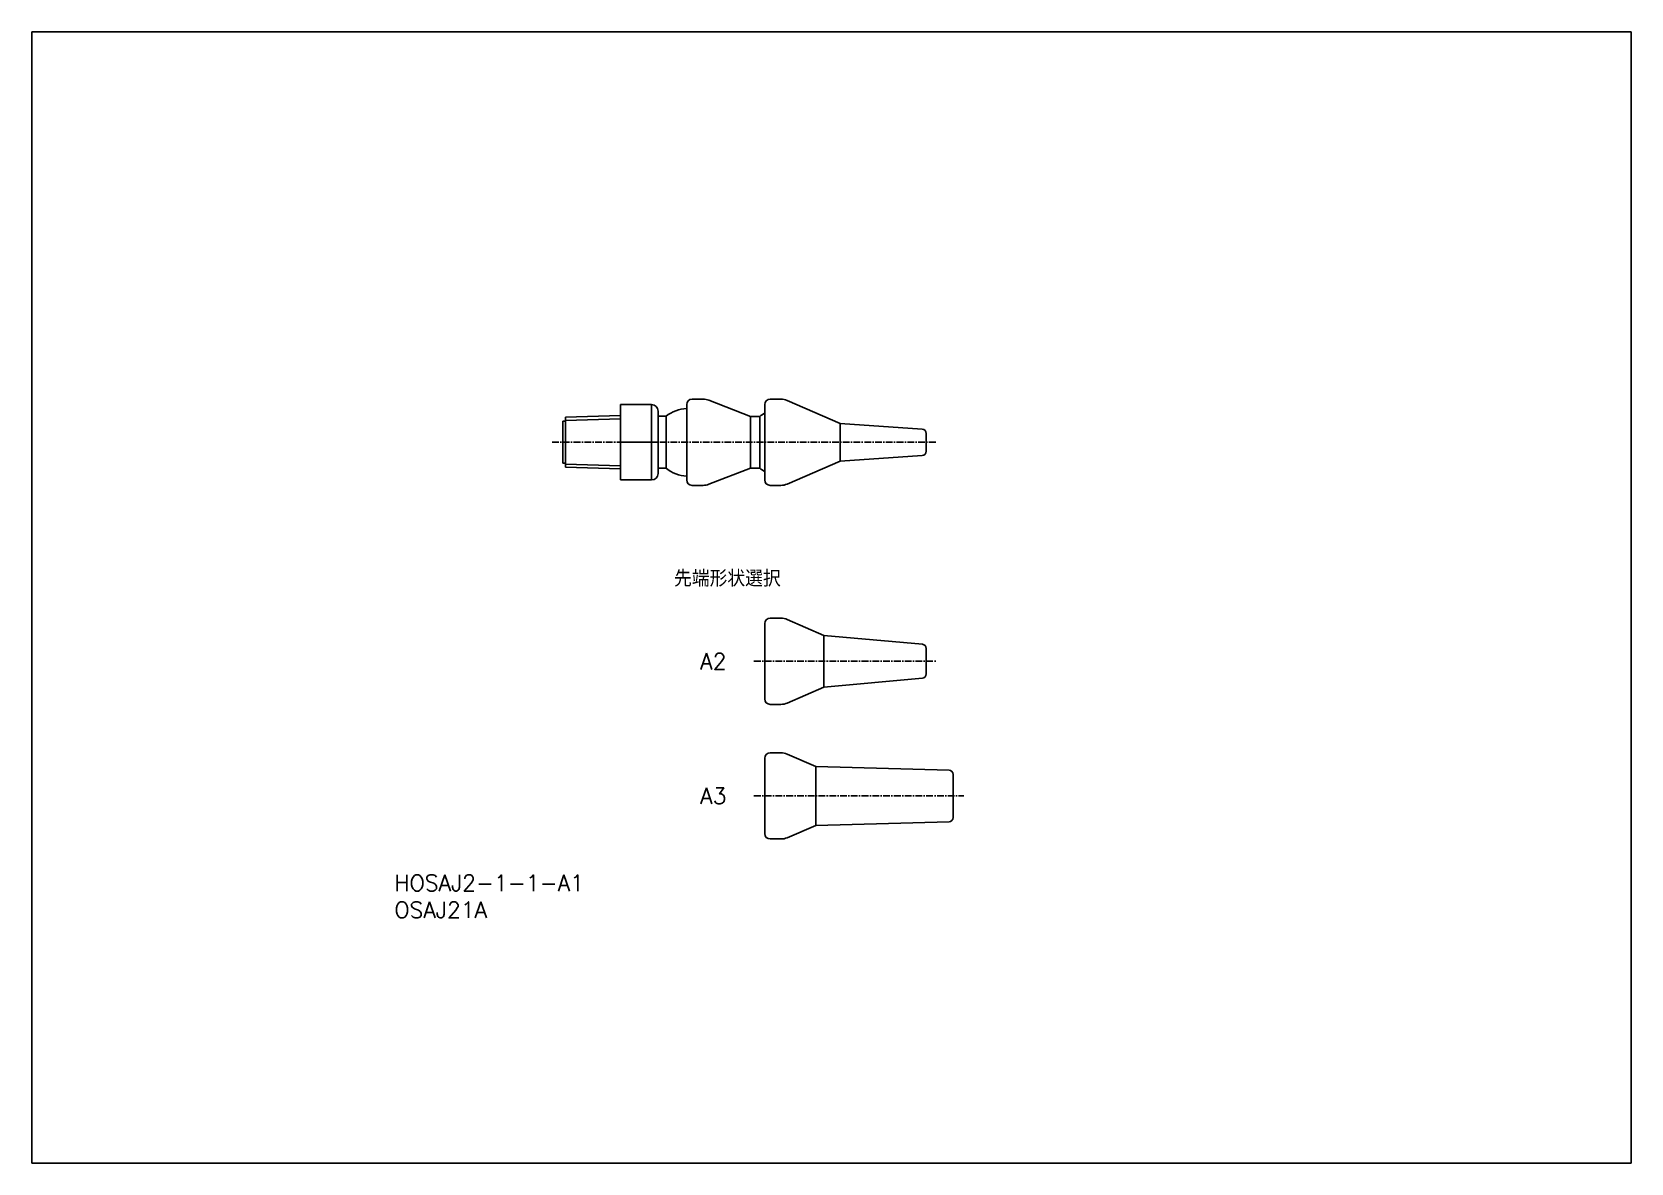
# Model space of a CAD drawing. Extents: x 0 to 297, y 0 to 210.
import ezdxf
from ezdxf.enums import TextEntityAlignment as Align

# ---------------------------------------------------------------- set-up
doc = ezdxf.new("R2010")
doc.units = 0
doc.linetypes.add('CENTER', pattern=[2, 1.25, -0.25, 0.25, -0.25])
doc.layers.get('0').update_dxf_attribs({"linetype": 'CONTINUOUS'})
doc.layers.get('DEFPOINTS').update_dxf_attribs({"linetype": 'CONTINUOUS'})
doc.layers.add('CENTER', color=1, linetype='CENTER')
doc.styles.get("Standard").update_dxf_attribs({"font": 'txt.shx', "bigfont": 'extfont.shx'})

msp = doc.modelspace()

# ---------------------------------------------------------------- linework, layer by layer
at = {"color": 7, "linetype": 'CONTINUOUS'}
for p, q in [((109.28, 140.82), (115.08, 140.82)), ((109.28, 140.82), (109.28, 126.82)), ((115.08, 140.82), (115.08, 126.82)), ((116.28, 139.62), (116.28, 128.02)), ((121.6, 140.82), (121.6, 127.97)), ((122.6, 141.82), (124.64, 141.82)), ((125.73, 141.62), (133.48, 138.61)), ((136.1, 140.82), (136.1, 126.82)), ((137.1, 141.82), (139.08, 141.82)), ((140.27, 141.58), (150.1, 137.32)), ((98.6, 137.72), (99.1, 137.72)), ((98.6, 137.72), (98.6, 129.92)), ((109.28, 138.77), (99.1, 138.47)), ((99.1, 138.47), (99.1, 129.17)), ((117.78, 138.64), (116.28, 138.64)), ((117.78, 138.64), (117.78, 129)), ((117.78, 138.42), (117.78, 129.22)), ((135.18, 138.61), (133.48, 138.61)), ((133.48, 138.61), (133.48, 129.04)), ((135.18, 138.61), (135.18, 129.04)), ((135.18, 138.61), (135.18, 129.04)), ((150.1, 137.32), (150.1, 130.32)), ((150.1, 137.32), (165.36, 136.27)), ((115.08, 133.82), (109.28, 133.82)), ((115.08, 133.82), (116.28, 133.82)), ((166.1, 135.48), (166.1, 132.17)), ((150.1, 130.32), (165.36, 131.37)), ((98.6, 129.92), (99.1, 129.92)), ((109.28, 128.87), (99.1, 129.17)), ((117.78, 129), (116.28, 129)), ((121.6, 127.97), (121.6, 126.82)), ((125.73, 126.03), (133.48, 129.04)), ((135.18, 129.04), (133.48, 129.04)), ((140.27, 126.07), (150.1, 130.32)), ((109.28, 126.82), (115.08, 126.82)), ((122.6, 125.82), (124.64, 125.82)), ((137.1, 125.82), (139.08, 125.82)), ((137.1, 101.16), (139.09, 101.16)), ((136.1, 100.16), (136.1, 86.16)), ((136.1, 100.16), (136.1, 86.16)), ((136.1, 100.16), (136.1, 86.16)), ((140.27, 100.92), (147.1, 97.97)), ((147.1, 97.97), (147.1, 88.35)), ((147.1, 97.97), (165.38, 96.32)), ((166.1, 95.52), (166.1, 90.8)), ((147.1, 88.35), (165.38, 90)), ((140.27, 85.41), (147.1, 88.35)), ((137.1, 85.16), (139.09, 85.16)), ((136.1, 75.16), (136.1, 61.16)), ((136.1, 75.16), (136.1, 61.16)), ((136.1, 75.16), (136.1, 61.16)), ((136.1, 75.16), (136.1, 61.16)), ((137.1, 76.16), (139.09, 76.16)), ((140.27, 75.92), (145.59, 73.65)), ((145.6, 73.65), (145.6, 62.67)), ((145.6, 73.65), (170.33, 72.96)), ((171.1, 72.16), (171.1, 64.16)), ((140.27, 60.4), (145.6, 62.67)), ((145.6, 62.67), (170.33, 63.36)), ((137.1, 60.16), (139.09, 60.16))]:
    msp.add_line(p, q, dxfattribs=at)
at = {"color": 3, "linetype": 'CONTINUOUS'}
for p, q in [((109.28, 138.19), (99.12, 137.89)), ((109.28, 129.45), (99.12, 129.75))]:
    msp.add_line(p, q, dxfattribs=at)
at = {"color": 7, "linetype": 'CONTINUOUS'}
for centre, radius, start, end in [((115.08, 139.62), 1.2, 0, 90), ((121.8, 133.82), 6.28, 91.8265, 129.8394), ((122.6, 140.82), 1, 90, 180), ((124.64, 138.82), 3, 68.7832, 90), ((137.1, 140.82), 1, 90, 180), ((139.08, 138.82), 3, 66.6022, 90), ((139.2, 133.82), 6.25, 119.7357, 130.0309), ((165.3, 135.48), 0.8, 0, 86.0671), ((165.3, 132.17), 0.8, 273.9329, 0), ((115.08, 128.02), 1.2, 270, 0), ((121.8, 133.82), 6.28, 230.1606, 268.1735), ((139.2, 133.82), 6.25, 229.9691, 240.2643), ((122.6, 126.82), 1, 180, 270), ((124.64, 128.82), 3, 270, 291.2168), ((137.1, 126.82), 1, 180, 270), ((139.08, 128.82), 3, 270, 293.3978), ((137.1, 100.16), 1, 90, 180), ((139.09, 98.16), 3, 66.68, 90), ((165.3, 95.52), 0.8, 0, 84.8273), ((165.3, 90.8), 0.8, 275.1727, 0), ((137.1, 86.16), 1, 180, 270), ((139.09, 88.16), 3, 270, 293.32), ((137.1, 75.16), 1, 90, 180), ((139.09, 73.16), 3, 66.9109, 90), ((170.3, 72.16), 0.8, 0, 88), ((170.3, 64.16), 0.8, 272, 0), ((137.1, 61.16), 1, 180, 270), ((139.09, 63.16), 3, 270, 293.0389)]:
    msp.add_arc(centre, radius, start, end, dxfattribs=at)
at = {"layer": 'CENTER', "color": 1, "linetype": 'CENTER'}
for p, q in [((96.6, 133.82), (168.1, 133.82)), ((134.1, 93.16), (168.1, 93.16)), ((134.1, 68.16), (173.1, 68.16))]:
    msp.add_line(p, q, dxfattribs=at)
at = {"layer": 'DEFPOINTS', "color": 7, "linetype": 'CONTINUOUS'}
msp.add_lwpolyline([(0, 0), (297, 0), (297, 210), (0, 210)], close=True, dxfattribs=at)

# ---------------------------------------------------------------- texts
at = {"color": 7, "linetype": 'CONTINUOUS'}
for s, p in [('先端形状選択', (119.26, 108.52)), ('A2', (124.1, 93.16)), ('A3', (124.1, 68.16)), ('HOSAJ2-1-1-A1', (67.3, 52)), ('OSAJ21A', (67.3, 47))]:
    msp.add_text(s, height=3, dxfattribs=at).set_placement(p, align=Align.MIDDLE_LEFT)

doc.saveas('drawing.dxf')
